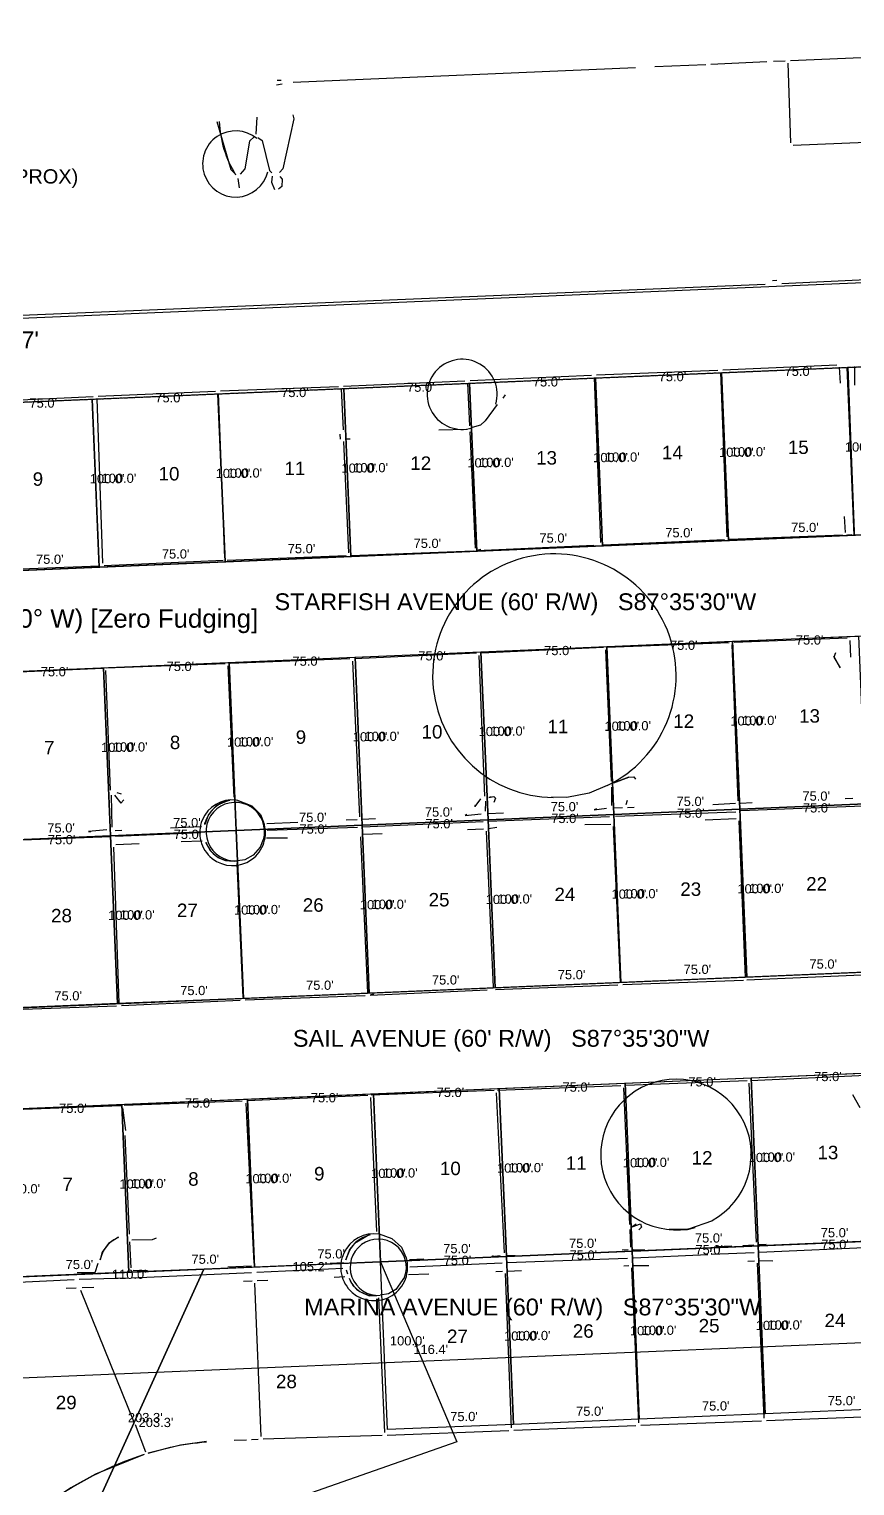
# Model space of a CAD drawing. Extents: x -873 to 1838, y -2955 to 263.
# Drawn here: x 717 to 1209, y -665 to 202 of the extents above; entities that cross this region are included whole.
import ezdxf

# ---------------------------------------------------------------- set-up
doc = ezdxf.new("R2010")
doc.units = 0
doc.linetypes.add('DASHED', pattern=[0.75, 0.5, -0.25])
for name, color, linetype in [('BOUNDARY', 7, 'CONTINUOUS'), ('CONTROL', 1, 'CONTINUOUS'), ('CURVE', 6, 'CONTINUOUS'), ('DIM-LABELS', 3, 'CONTINUOUS'), ('EASEMENT', 3, 'DASHED'), ('LOT_LINE', 4, 'CONTINUOUS'), ('ROW_STREET', 2, 'CONTINUOUS'), ('TEXT-LABELS', 7, 'CONTINUOUS'), ('TITLEBLOCK', 2, 'CONTINUOUS'), ('TRACED_VECTOR', 5, 'CONTINUOUS')]:
    doc.layers.add(name, color=color, linetype=linetype)
doc.styles.get("Standard").update_dxf_attribs({"font": 'Arial'})

msp = doc.modelspace()

# ---------------------------------------------------------------- linework, layer by layer
at = {"layer": 'BOUNDARY'}
msp.add_line((0, 0), (1624.9335, 68.3416), dxfattribs=at)
at = {"layer": 'CURVE'}
for centre, radius, start, end in [((840.4292, 121.6648), 19.7026, 50.2301, 346.2652), ((894.9502, 149.3279), 64.3457, 182.1364, 211.9559), ((975.2769, -15.4278), 20.8638, 343.8818, 286.7545), ((1030.1724, -182.8697), 72.4863, 295.7347, 269.4856), ((838.569, -276.271), 19.5824, 83.4929, 19.1862), ((840.0152, -275.4238), 18.5938, 99.7383, 164.6512), ((840.1981, -275.6552), 17.426, 344.1447, 274.0938), ((838.4138, -276.5143), 16.666, 198.7547, 273.565), ((1102.6059, -467.7459), 44.8074, 298.7777, 284.6336), ((778.1189, -534.6306), 19.0658, 113.1268, 150.9562), ((922.8858, -534.789), 19.9365, 81.5742, 16.139), ((924.2041, -533.359), 18.1492, 102.0778, 162.3307), ((925.3165, -534.8386), 16.7579, 339.1112, 273.9043), ((922.7611, -535.8548), 15.8246, 200.2187, 276.1699), ((831.9136, -776.2197), 137.544, 93.7115, 102.6977), ((427.2088, -1050.1759), 403.4333, 78.5841, 67.5509), ((432.9203, -1036.546), 389.0607, 92.144, 79.3858), ((512.358, -1038.6576), 389.27, 92.4083, 54.6944), ((847.7177, -839.0759), 202.4162, 107.7756, 126.4872), ((452.3323, -999.6472), 347.0985, 67.6863, 54.3516)]:
    msp.add_arc(centre, radius, start, end, dxfattribs=at)
at = {"layer": 'EASEMENT'}
msp.add_line((2.101, -49.9558), (1627.0345, 18.3858), dxfattribs=at)
at = {"layer": 'LOT_LINE'}
for points in [[(1129.6043, -2.5352), (1204.538, 0.6164), (1208.7401, -99.2953), (1133.8064, -102.4468)], [(1204.538, 0.6164), (1279.4718, 3.768), (1283.6739, -96.1437), (1208.7401, -99.2953)], [(979.7368, -8.8383), (1054.6705, -5.6867), (1058.8726, -105.5984), (983.9389, -108.75)], [(1054.6705, -5.6867), (1129.6043, -2.5352), (1133.8064, -102.4468), (1058.8726, -105.5984)], [(754.9355, -18.293), (829.8693, -15.1415), (834.0714, -115.0531), (759.1376, -118.2047)], [(829.8693, -15.1415), (904.803, -11.9899), (909.0051, -111.9016), (834.0714, -115.0531)], [(904.803, -11.9899), (979.7368, -8.8383), (983.9389, -108.75), (909.0051, -111.9016)], [(680.0017, -21.4446), (754.9355, -18.293), (759.1376, -118.2047), (684.2038, -121.3563)], [(1061.3939, -165.5454), (1136.3276, -162.3938), (1140.5297, -262.3055), (1065.596, -265.4571)], [(1136.3276, -162.3938), (1211.2614, -159.2423), (1215.4635, -259.1539), (1140.5297, -262.3055)], [(836.5926, -175.0001), (911.5264, -171.8486), (915.7285, -271.7602), (840.7947, -274.9118)], [(911.5264, -171.8486), (986.4601, -168.697), (990.6622, -268.6087), (915.7285, -271.7602)], [(986.4601, -168.697), (1061.3939, -165.5454), (1065.596, -265.4571), (990.6622, -268.6087)], [(686.7251, -181.3033), (761.6589, -178.1517), (765.861, -278.0634), (690.9272, -281.215)], [(761.6589, -178.1517), (836.5926, -175.0001), (840.7947, -274.9118), (765.861, -278.0634)], [(1140.5297, -262.3055), (1215.4635, -259.1539), (1219.6656, -359.0656), (1144.7318, -362.2172)], [(915.7285, -271.7602), (990.6622, -268.6087), (994.8643, -368.5203), (919.9306, -371.6719)], [(990.6622, -268.6087), (1065.596, -265.4571), (1069.7981, -365.3688), (994.8643, -368.5203)], [(1065.596, -265.4571), (1140.5297, -262.3055), (1144.7318, -362.2172), (1069.7981, -365.3688)], [(765.861, -278.0634), (840.7947, -274.9118), (844.9968, -374.8235), (770.0631, -377.9751)], [(840.7947, -274.9118), (915.7285, -271.7602), (919.9306, -371.6719), (844.9968, -374.8235)], [(690.9272, -281.215), (765.861, -278.0634), (770.0631, -377.9751), (695.1293, -381.1266)], [(1072.3193, -425.3158), (1147.2531, -422.1642), (1151.4552, -522.0759), (1076.5214, -525.2274)], [(1147.2531, -422.1642), (1222.1868, -419.0126), (1226.3889, -518.9243), (1151.4552, -522.0759)], [(847.5181, -434.7705), (922.4518, -431.6189), (926.6539, -531.5306), (851.7202, -534.6822)], [(922.4518, -431.6189), (997.3856, -428.4673), (1001.5877, -528.379), (926.6539, -531.5306)], [(997.3856, -428.4673), (1072.3193, -425.3158), (1076.5214, -525.2274), (1001.5877, -528.379)], [(697.6506, -441.0736), (772.5843, -437.9221), (776.7864, -537.8337), (701.8527, -540.9853)], [(772.5843, -437.9221), (847.5181, -434.7705), (851.7202, -534.6822), (776.7864, -537.8337)], [(1151.4552, -522.0759), (1226.3889, -518.9243), (1230.591, -618.836), (1155.6573, -621.9875)], [(926.6539, -531.5306), (1001.5877, -528.379), (1005.7898, -628.2907), (930.856, -631.4423)], [(1001.5877, -528.379), (1076.5214, -525.2274), (1080.7235, -625.1391), (1005.7898, -628.2907)], [(1076.5214, -525.2274), (1151.4552, -522.0759), (1155.6573, -621.9875), (1080.7235, -625.1391)], [(711.604, -540.5752), (821.5069, -535.9529), (737.3314, -720.9816), (732.954, -717.9264), (728.5352, -714.9316), (724.0757, -711.9977), (719.5764, -709.1252), (715.0381, -706.3146), (710.4617, -703.5666), (705.8481, -700.8815), (701.1981, -698.26), (696.5125, -695.7025), (691.7924, -693.2095), (687.0385, -690.7814), (682.2517, -688.4188), (677.433, -686.122), (672.5833, -683.8915), (667.7034, -681.7278), (662.7943, -679.6311)], [(821.5069, -535.9529), (926.6539, -531.5306), (972.1729, -638.6178), (737.3314, -720.9816)]]:
    msp.add_lwpolyline(points, close=True, dxfattribs=at)
at = {"layer": 'ROW_STREET'}
for p, q in [((216.1177, -141.0431), (1508.4751, -86.689)), ((218.6389, -200.9901), (1510.9964, -146.636)), ((227.0431, -400.8135), (1519.4006, -346.4593)), ((229.5644, -460.7605), (1521.9219, -406.4063)), ((233.7665, -560.6721), (1526.124, -506.318)), ((236.2877, -620.6191), (1528.6452, -566.265))]:
    msp.add_line(p, q, dxfattribs=at)
at = {"layer": 'TRACED_VECTOR'}
for points in [[(1170.6729, 183.1693), (1609.8229, 201.8709)], [(1123.3233, 181.0452), (1156.7172, 182.5433)], [(1160.7045, 182.7222), (1167.6824, 183.0352)], [(874.5909, 170.3864), (1078.4658, 179.0329)], [(1089.9294, 179.5472), (1120.3328, 180.9111)], [(1169.2447, 181.607), (1170.8704, 134.235)], [(868.1562, 169.0989), (864.6896, 168.444)], [(865.0539, 171.4568), (867.546, 171.5686)], [(853.0565, 149.4436), (852.5068, 139.4305)], [(874.4661, 150.9034), (875.0763, 148.4337), (868.4208, 118.6694), (866.5166, 116.5863)], [(829.1996, 146.8751), (837.4742, 118.2799), (840.5989, 115.4236)], [(851.5771, 137.8906), (848.6984, 135.2643), (845.9473, 118.66), (843.091, 115.5354)], [(853.5931, 137.4816), (856.1746, 135.5997), (860.4685, 117.8132), (862.0308, 116.385)], [(1172.4327, 132.8069), (1298.0562, 137.943)], [(841.7075, 112.9762), (842.4519, 107.516)], [(862.1203, 114.3914), (861.7784, 110.8801), (863.4748, 106.4614)], [(866.6284, 114.0942), (868.1907, 112.666), (867.8935, 108.1579), (865.9669, 106.5732)], [(1160.0609, 52.3447), (1162.553, 52.4565)], [(1165.6329, 50.597), (1219.9603, 53.0341)], [(231.9639, 11.7088), (1155.6646, 50.1498)], [(1130.4875, -0.9217), (1198.2722, 2.1192)], [(1199.8346, 0.691), (1200.2594, -8.7789)], [(1204.8187, 0.9146), (1208.7251, -97.2959)], [(1208.8061, 1.0935), (1208.7996, -9.8941)], [(904.6823, -10.5519), (976.9528, -7.3099)], [(979.9433, -7.1757), (1052.2137, -3.9336)], [(1053.7761, -5.3618), (1057.6824, -103.5723)], [(1055.2042, -3.7995), (1127.497, -1.0558)], [(1129.0594, -2.484), (1132.9433, -100.1961)], [(681.8676, -20.0481), (755.6333, -16.7389)], [(758.6238, -16.6048), (828.4022, -13.4745)], [(829.9645, -14.9027), (833.8485, -112.6147)], [(831.3927, -13.3403), (901.6918, -10.6861)], [(903.2542, -12.1143), (904.3498, -36.5367)], [(978.5151, -8.738), (979.6554, -34.1573)], [(1000.8032, -15.7289), (999.3974, -17.7897)], [(757.6941, -18.1447), (761.0796, -115.8792)], [(996.065, -21.4351), (989.0136, -31.2404), (986.1348, -33.8666), (981.1954, -35.0871)], [(902.4679, -39.1182), (902.602, -42.1087)], [(906.091, -41.9522), (908.583, -41.8404)], [(961.2811, -36.4798), (978.2496, -36.2181)], [(979.8119, -37.6462), (982.9199, -106.9262)], [(904.6628, -43.5145), (907.6366, -109.804)], [(1202.8177, -88.0719), (1203.2425, -97.5418)], [(1059.2447, -105.0005), (1131.5152, -101.7584)], [(1134.5057, -101.6242), (1201.8143, -99.1042)], [(1204.8048, -98.97), (1207.2969, -98.8582)], [(835.4108, -114.0429), (906.2084, -111.3663)], [(909.1989, -111.2322), (981.9901, -108.4661)], [(986.4535, -107.7665), (983.9838, -108.3767), (1053.7621, -105.2464)], [(686.3618, -120.2299), (759.153, -117.4639)], [(762.1435, -117.3297), (832.9187, -114.1547)], [(1061.4741, -165.8297), (1134.2654, -163.0637)], [(1135.8277, -164.4918), (1139.4881, -257.2197)], [(1137.2559, -162.9295), (1204.5645, -160.4094)], [(1206.1268, -161.8376), (1206.574, -171.806)], [(837.1642, -175.3929), (908.4601, -172.694)], [(911.4506, -172.5598), (983.7211, -169.3177)], [(985.2834, -170.7459), (988.5413, -254.5023)], [(986.7116, -169.1836), (1059.4805, -165.9191)], [(1060.5444, -167.3697), (1064.0548, -245.6211)], [(1197.4683, -169.2179), (1196.5833, -171.7547), (1200.3629, -178.0776), (1196.5609, -171.2563)], [(688.6136, -181.5575), (761.3824, -178.2931)], [(762.9448, -179.7212), (765.6437, -251.0172)], [(763.3761, -178.2036), (834.1737, -175.5271)], [(835.736, -176.9552), (839.2464, -255.2067)], [(910.0225, -174.1221), (914.1813, -266.8277)], [(1061.6745, -248.225), (1050.8882, -252.7042), (1037.5203, -255.3016), (1028.5265, -255.2056), (1029.5233, -255.1609)], [(1064.2113, -249.11), (1064.2048, -260.0976)], [(1074.4321, -243.1579), (1065.5947, -246.5509), (1074.4321, -243.1579), (1077.4226, -243.0237), (1078.4865, -244.4743)], [(766.2763, -253.9854), (766.6275, -272.9476)], [(768.2699, -253.8959), (771.9825, -258.7236), (773.8867, -256.6405)], [(769.6981, -252.3336), (772.2349, -253.2186)], [(836.8214, -256.8137), (828.9809, -260.162), (824.2203, -265.3697), (821.9965, -271.4625), (821.9518, -270.4657)], [(840.8087, -256.6348), (849.9591, -260.2197), (855.1892, -265.4787), (856.8857, -269.8974)], [(986.1163, -256.1093), (982.8286, -260.7516), (983.2823, -259.7324)], [(989.1739, -257.4704), (988.9438, -263.4738)], [(992.551, -254.8218), (991.0781, -255.3873), (994.0463, -254.7548), (995.0878, -255.7069), (994.2028, -258.2437)], [(1073.5629, -257.1807), (1072.6778, -259.7175)], [(1124.6026, -259.3858), (1138.0599, -258.7821)], [(1141.0504, -258.6479), (1148.0282, -258.3349)], [(1203.3525, -255.853), (1207.8383, -255.6518)], [(906.2737, -268.6807), (912.7531, -268.39)], [(915.7436, -268.2558), (923.7183, -267.8981)], [(978.0457, -265.4609), (977.0712, -266.0041), (986.5188, -265.0808)], [(990.5061, -264.902), (999.9761, -264.4771)], [(990.7074, -269.3877), (1063.0002, -266.6441)], [(1055.3003, -261.9953), (1053.8274, -262.5608), (1061.2813, -261.727)], [(1065.7671, -261.5257), (1070.7513, -261.3021)], [(1066.4891, -266.4875), (1138.2835, -263.7662)], [(1073.7418, -261.168), (1077.7291, -260.9891)], [(1120.0209, -268.5809), (1138.4624, -267.7536)], [(1141.2516, -263.1337), (1214.0429, -260.3677)], [(763.7041, -274.577), (752.7613, -275.5673), (754.2565, -275.5002)], [(768.7106, -274.8518), (772.6979, -274.6729)], [(768.8671, -278.3407), (819.7057, -276.0601)], [(801.6061, -273.3761), (820.0476, -272.5488)], [(858.9241, -270.8048), (877.3655, -269.9775)], [(859.1029, -274.7921), (912.9543, -272.8757)], [(915.9448, -272.7416), (987.7169, -269.5219)], [(916.1461, -277.2273), (927.6097, -276.7131)], [(978.4482, -274.4325), (987.9181, -274.0076)], [(989.4804, -275.4358), (993.6392, -368.1413)], [(995.8704, -273.1515), (990.9086, -273.8735)], [(1048.2265, -271.3022), (1063.6998, -271.1075)], [(1065.2622, -272.5356), (1069.421, -365.2412)], [(1140.0247, -269.1818), (1143.7074, -362.4081)], [(692.587, -281.2632), (765.8766, -278.4749)], [(767.6625, -284.8872), (770.8245, -377.6375)], [(769.0907, -283.3249), (783.0464, -282.6988)], [(807.9672, -281.5809), (820.4277, -281.0219)], [(822.466, -281.9293), (825.1817, -286.8017), (829.8687, -291.0862), (834.4439, -292.8786), (839.4504, -293.1534)], [(856.8568, -280.3865), (855.0644, -284.9617), (850.7799, -289.6487), (845.9075, -292.3644), (841.4441, -293.064)], [(858.8058, -279.3002), (871.2885, -279.2397)], [(914.7179, -278.7897), (918.8767, -371.4952)], [(841.0128, -294.5816), (844.5902, -374.3283)], [(1070.9833, -366.6693), (1142.7777, -363.948)], [(1144.7713, -363.8586), (1213.0545, -360.7954)], [(922.4103, -372.3355), (920.439, -372.9234), (990.2174, -369.7931)], [(995.2016, -369.5695), (1067.9928, -366.8035)], [(697.1035, -381.9435), (769.3963, -379.1998)], [(772.3868, -379.0656), (843.162, -375.8906)], [(846.1525, -375.7565), (917.4485, -373.0575)], [(1072.6695, -426.5241), (1144.9624, -423.7804)], [(1146.956, -423.691), (1215.7376, -420.6054)], [(847.3404, -435.6336), (919.1124, -432.4139)], [(921.1061, -432.3244), (994.3957, -429.5361)], [(995.4596, -430.9866), (1000.2287, -526.1619)], [(996.3894, -429.4466), (1069.679, -426.6582)], [(1071.2414, -428.0864), (1074.8859, -509.3284)], [(1146.0263, -425.231), (1150.2745, -519.9302)], [(1207.7564, -431.9507), (1212.1015, -439.7465)], [(698.269, -441.3221), (772.0571, -438.5114)], [(773.121, -439.9619), (774.7215, -453.3745)], [(774.0508, -438.422), (844.3499, -435.7677)], [(846.4106, -437.1736), (851.1797, -532.3488)], [(920.6748, -433.842), (924.2522, -513.5887)], [(774.3573, -456.3873), (776.9956, -515.2005)], [(1078.8733, -509.1495), (1076.4482, -510.7565), (1081.3653, -509.0377), (1081.9532, -511.009), (1080.525, -512.5713)], [(1124.2292, -507.1148), (1109.4779, -512.2713), (1098.4904, -512.2648), (1109.4779, -512.2713), (1113.9189, -511.0733)], [(770.5833, -516.9865), (764.7588, -520.7437), (760.9951, -525.9067), (759.7011, -530.4596), (761.4711, -525.3859)], [(777.1969, -519.6863), (777.89, -535.1372)], [(793.0791, -517.4755), (790.6318, -518.5842), (778.6474, -518.6224)], [(920.332, -515.2629), (911.0856, -520.6719), (908.2516, -524.2949), (906.0279, -530.3877), (906.9129, -527.8509)], [(925.8145, -515.0169), (933.425, -517.672), (939.1535, -522.9087), (941.9362, -529.2763)], [(1075.0201, -512.3189), (1075.4896, -522.7856)], [(993.8163, -527.9478), (992.8418, -528.4909), (997.8037, -527.7689)], [(1001.791, -527.59), (1006.7975, -527.8649)], [(1070.5725, -524.5045), (1074.0614, -524.348)], [(1077.0519, -524.2138), (1084.0521, -524.3992)], [(1077.2755, -529.198), (1121.6346, -527.208)], [(1123.4494, -523.1312), (1123.0628, -525.6457)], [(1123.6283, -527.1186), (1149.0476, -525.9782)], [(1126.4176, -522.4987), (1135.8875, -522.0738)], [(1142.3669, -521.7832), (1148.8463, -521.4925)], [(1151.8368, -521.3583), (1156.3226, -521.1571)], [(1152.0381, -525.8441), (1223.8101, -522.6244)], [(758.2952, -532.5203), (756.5475, -538.0923), (746.0584, -538.0634)], [(779.4523, -536.5654), (787.9478, -536.6837)], [(835.7958, -534.5372), (849.7515, -533.9112)], [(852.9209, -537.7643), (904.2578, -535.4613)], [(896.625, -532.3078), (904.5997, -531.9501)], [(906.2962, -536.3687), (906.9064, -538.8385)], [(943.9746, -530.1837), (952.4477, -529.8036)], [(944.1759, -534.6694), (999.0017, -532.2099)], [(995.238, -537.373), (999.2253, -537.1941)], [(1001.9922, -532.0758), (1073.7866, -529.3545)], [(1002.2158, -537.06), (1010.6889, -536.6798)], [(1071.4958, -533.952), (1074.4863, -533.8179)], [(1076.0486, -535.246), (1080.185, -627.4532)], [(1077.4768, -533.6837), (1086.4706, -533.7797)], [(1145.2838, -531.1413), (1149.2712, -530.9624)], [(1150.8335, -532.3906), (1154.9699, -624.5977)], [(1152.2617, -530.8283), (1160.2587, -530.9689)], [(702.875, -543.996), (744.2436, -542.1402)], [(747.2341, -542.0061), (776.6631, -541.1853)], [(778.6567, -541.0959), (849.9304, -537.8985)], [(845.1698, -543.1063), (850.1539, -542.8827)], [(851.7163, -544.3108), (855.3096, -635.5435)], [(853.1444, -542.7485), (859.6239, -542.4578)], [(898.9988, -540.6915), (905.4782, -540.4008)], [(908.015, -541.2858), (910.2099, -545.6821), (913.8554, -549.0146), (919.9705, -551.7367), (924.4563, -551.5355)], [(940.9553, -540.807), (935.7857, -548.0307), (931.4117, -550.7241), (926.4499, -551.4461)], [(943.3803, -539.1999), (955.3423, -538.6633)], [(1000.7876, -538.6223), (1004.4033, -630.3533)], [(739.483, -547.348), (745.464, -547.0797)], [(748.0232, -548.4631), (779.4897, -626.4593)], [(748.953, -546.9232), (755.9308, -546.6101)], [(925.5202, -552.986), (929.12, -633.2312)], [(1156.5323, -626.0259), (1223.8409, -623.5058)], [(780.5759, -628.4082), (786.7964, -644.6101)], [(930.6823, -634.6593), (1002.9751, -631.9157)], [(1005.9656, -631.7815), (1078.7569, -629.0155)], [(1081.7474, -628.8813), (1153.5418, -626.16)], [(822.9796, -638.4921), (807.5957, -640.6805), (788.3363, -645.5398), (801.6594, -641.9456)], [(839.4273, -637.7542), (846.9036, -637.4188)], [(849.8941, -637.2847), (853.8814, -637.1058)], [(856.8719, -636.9717), (927.6918, -634.7935)], [(785.8666, -646.15), (756.9296, -657.936), (742.3124, -666.083), (727.2863, -676.246)]]:
    msp.add_lwpolyline(points, dxfattribs=at)

# ---------------------------------------------------------------- texts
at = {"layer": 'CONTROL'}
msp.add_text('GROUND GPS TIE: Starfish Ave & Mangrove Ave (30.292130%%d N, -81.530280%%d W) [Zero Fudging]', height=11, dxfattribs=at).set_placement((187.4048, -154.2772))
at = {"layer": 'DIM-LABELS'}
for s, height, p in [('N\'ly line Section 32   S87%%d35\'30"W  1626.37\'', 10, (450, 12)), ("75.0'", 5.5, (1167.2182, -4.4563)), ("75.0'", 5.5, (942.417, -13.911)), ("75.0'", 5.5, (1017.3507, -10.7594)), ("75.0'", 5.5, (1092.2845, -7.6079)), ("75.0'", 5.5, (792.5495, -20.2142)), ("75.0'", 5.5, (867.4832, -17.0626)), ("75.0'", 5.5, (717.6157, -23.3657)), ("100.0'", 5.5, (1053.2747, -55.7897)), ("100.0'", 5.5, (1060.2685, -55.4955)), ("100.0'", 5.5, (1128.2084, -52.6381)), ("100.0'", 5.5, (1135.2022, -52.3439)), ("100.0'", 5.5, (1203.1422, -49.4865)), ("100.0'", 5.5, (828.4734, -65.2444)), ("100.0'", 5.5, (835.4672, -64.9502)), ("100.0'", 5.5, (903.4072, -62.0928)), ("100.0'", 5.5, (910.401, -61.7987)), ("100.0'", 5.5, (978.3409, -58.9412)), ("100.0'", 5.5, (985.3347, -58.6471)), ("100.0'", 5.5, (753.5396, -68.3959)), ("100.0'", 5.5, (760.5335, -68.1018)), ("75.0'", 5.5, (1096.1924, -100.5257)), ("75.0'", 5.5, (1171.1262, -97.3741)), ("75.0'", 5.5, (946.3249, -106.8289)), ("75.0'", 5.5, (1021.2587, -103.6773)), ("75.0'", 5.5, (721.5237, -116.2836)), ("75.0'", 5.5, (796.4574, -113.132)), ("75.0'", 5.5, (871.3912, -109.9804)), ("75.0'", 5.5, (1099.0078, -167.4665)), ("75.0'", 5.5, (1173.9416, -164.315)), ("75.0'", 5.5, (874.2066, -176.9213)), ("75.0'", 5.5, (949.1403, -173.7697)), ("75.0'", 5.5, (1024.0741, -170.6181)), ("75.0'", 5.5, (724.3391, -183.2244)), ("75.0'", 5.5, (799.2728, -180.0728)), ("100.0'", 5.5, (1134.9318, -212.4968)), ("100.0'", 5.5, (1141.9256, -212.2026)), ("100.0'", 5.5, (910.1305, -221.9515)), ("100.0'", 5.5, (917.1243, -221.6573)), ("100.0'", 5.5, (985.0643, -218.7999)), ("100.0'", 5.5, (992.0581, -218.5058)), ("100.0'", 5.5, (1059.998, -215.6483)), ("100.0'", 5.5, (1066.9918, -215.3542)), ("100.0'", 5.5, (760.263, -228.2546)), ("100.0'", 5.5, (767.2568, -227.9605)), ("100.0'", 5.5, (835.1968, -225.103)), ("100.0'", 5.5, (842.1906, -224.8089)), ("75.0'", 5.5, (1027.982, -263.536)), ("75.0'", 5.5, (1102.9158, -260.3844)), ("75.0'", 5.5, (1177.8495, -257.2328)), ("75.0'", 5.5, (1178.1437, -264.2266)), ("75.0'", 5.5, (803.1808, -272.9907)), ("75.0'", 5.5, (878.1145, -269.8391)), ("75.0'", 5.5, (953.0483, -266.6875)), ("75.0'", 5.5, (953.3424, -273.6814)), ("75.0'", 5.5, (1028.2762, -270.5298)), ("75.0'", 5.5, (1103.2099, -267.3782)), ("75.0'", 5.5, (728.247, -276.1423)), ("75.0'", 5.5, (803.4749, -279.9845)), ("75.0'", 5.5, (878.4087, -276.8329)), ("75.0'", 5.5, (728.5412, -283.1361)), ("100.0'", 5.5, (1064.2001, -315.56)), ("100.0'", 5.5, (1071.1939, -315.2659)), ("100.0'", 5.5, (1139.1339, -312.4084)), ("100.0'", 5.5, (1146.1277, -312.1143)), ("100.0'", 5.5, (839.3989, -325.0147)), ("100.0'", 5.5, (846.3927, -324.7206)), ("100.0'", 5.5, (914.3326, -321.8631)), ("100.0'", 5.5, (921.3264, -321.569)), ("100.0'", 5.5, (989.2664, -318.7116)), ("100.0'", 5.5, (996.2602, -318.4174)), ("100.0'", 5.5, (764.4651, -328.1663)), ("100.0'", 5.5, (771.4589, -327.8721)), ("75.0'", 5.5, (1107.1179, -360.2961)), ("75.0'", 5.5, (1182.0516, -357.1445)), ("75.0'", 5.5, (957.2504, -366.5992)), ("75.0'", 5.5, (1032.1841, -363.4476)), ("75.0'", 5.5, (732.4491, -376.0539)), ("75.0'", 5.5, (807.3829, -372.9024)), ("75.0'", 5.5, (882.3166, -369.7508)), ("75.0'", 5.5, (1109.9333, -427.2369)), ("75.0'", 5.5, (1184.867, -424.0853)), ("75.0'", 5.5, (885.132, -436.6916)), ("75.0'", 5.5, (960.0658, -433.54)), ("75.0'", 5.5, (1034.9995, -430.3885)), ("75.0'", 5.5, (735.2645, -442.9948)), ("75.0'", 5.5, (810.1983, -439.8432)), ("100.0'", 5.5, (1145.8572, -472.2671)), ("100.0'", 5.5, (1152.851, -471.973)), ("100.0'", 5.5, (921.056, -481.7218)), ("100.0'", 5.5, (928.0498, -481.4277)), ("100.0'", 5.5, (995.9897, -478.5703)), ("100.0'", 5.5, (1002.9835, -478.2761)), ("100.0'", 5.5, (1070.9235, -475.4187)), ("100.0'", 5.5, (1077.9173, -475.1245)), ("100.0'", 5.5, (703.2485, -490.8824)), ("100.0'", 5.5, (771.1885, -488.025)), ("100.0'", 5.5, (778.1823, -487.7308)), ("100.0'", 5.5, (846.1222, -484.8734)), ("100.0'", 5.5, (853.116, -484.5793)), ("75.0'", 5.5, (1038.9075, -523.3063)), ("75.0'", 5.5, (1113.8412, -520.1547)), ("75.0'", 5.5, (1188.775, -517.0032)), ("75.0'", 5.5, (1189.0691, -523.997)), ("75.0'", 5.5, (814.1062, -532.761)), ("75.0'", 5.5, (889.04, -529.6095)), ("75.0'", 5.5, (963.9737, -526.4579)), ("75.0'", 5.5, (964.2679, -533.4517)), ("75.0'", 5.5, (1039.2016, -530.3001)), ("75.0'", 5.5, (1114.1354, -527.1486)), ("75.0'", 5.5, (739.1725, -535.9126)), ("110.0'", 5.5, (766.7025, -541.7609)), ("105.2'", 5.5, (874.2275, -537.2386)), ("100.0'", 5.5, (1075.1256, -575.3304)), ("100.0'", 5.5, (1082.1194, -575.0362)), ("100.0'", 5.5, (1150.0593, -572.1788)), ("100.0'", 5.5, (1157.0531, -571.8846)), ("100.0'", 5.5, (932.2519, -581.3394)), ("100.0'", 5.5, (1000.1918, -578.4819)), ("100.0'", 5.5, (1007.1856, -578.1878)), ("116.4'", 5.5, (946.1923, -586.4434)), ("75.0'", 5.5, (1118.0433, -620.0664)), ("75.0'", 5.5, (1192.9771, -616.9148)), ("203.3'", 5.5, (776.2333, -627.0179)), ("75.0'", 5.5, (968.1758, -626.3696)), ("75.0'", 5.5, (1043.1096, -623.218)), ("203.3'", 5.5, (782.605, -629.9166))]:
    msp.add_text(s, height=height, dxfattribs=at).set_placement(p)
at = {"layer": 'ROW_STREET'}
for s, p in [('STARFISH AVENUE (60\' R/W)   S87%%d35\'30"W', (863.557, -143.8395)), ('SAIL AVENUE (60\' R/W)   S87%%d35\'30"W', (874.4825, -403.6099)), ('MARINA AVENUE (60\' R/W)   S87%%d35\'30"W', (881.2058, -563.4686))]:
    msp.add_text(s, height=10, dxfattribs=at).set_placement(p)
at = {"layer": 'TEXT-LABELS'}
for s, p in [('15', (1169.1722, -50.9152)), ('13', (1019.3047, -57.2184)), ('14', (1094.2384, -54.0668)), ('10', (794.5034, -66.6731)), ('11', (869.4372, -63.5215)), ('12', (944.3709, -60.3699)), ('9', (719.5697, -69.8247)), ('12', (1100.9618, -213.9255)), ('13', (1175.8956, -210.7739)), ('9', (876.1605, -223.3802)), ('10', (951.0943, -220.2286)), ('11', (1026.028, -217.077)), ('7', (726.293, -229.6833)), ('8', (801.2268, -226.5318)), ('22', (1180.0977, -310.6856)), ('25', (955.2964, -320.1403)), ('24', (1030.2301, -316.9887)), ('23', (1105.1639, -313.8371)), ('27', (805.4289, -326.4434)), ('26', (880.3626, -323.2919)), ('28', (730.4951, -329.595)), ('12', (1111.8873, -473.6958)), ('13', (1186.821, -470.5442)), ('9', (887.086, -483.1505)), ('10', (962.0197, -479.999)), ('11', (1036.9535, -476.8474)), ('7', (737.2185, -489.4537)), ('8', (812.1522, -486.3021)), ('24', (1191.0231, -570.4559)), ('27', (966.2218, -579.9106)), ('26', (1041.1556, -576.7591)), ('25', (1116.0894, -573.6075)), ('28', (864.4163, -606.7707)), ('29', (733.3091, -619.2852))]:
    msp.add_text(s, height=8, dxfattribs=at).set_placement(p)
at = {"layer": 'TITLEBLOCK'}
msp.add_text('VERIFIED LOTS: BLOCKS 18-15 (CYAN, LOT_LINE) | SCALED/ASSUMED LOTS: BLOCKS 14-10 & TRACT A (RED, LOT_LINE_APPROX)', height=8.5, dxfattribs=at).set_placement((0, 110))

doc.saveas('drawing.dxf')
